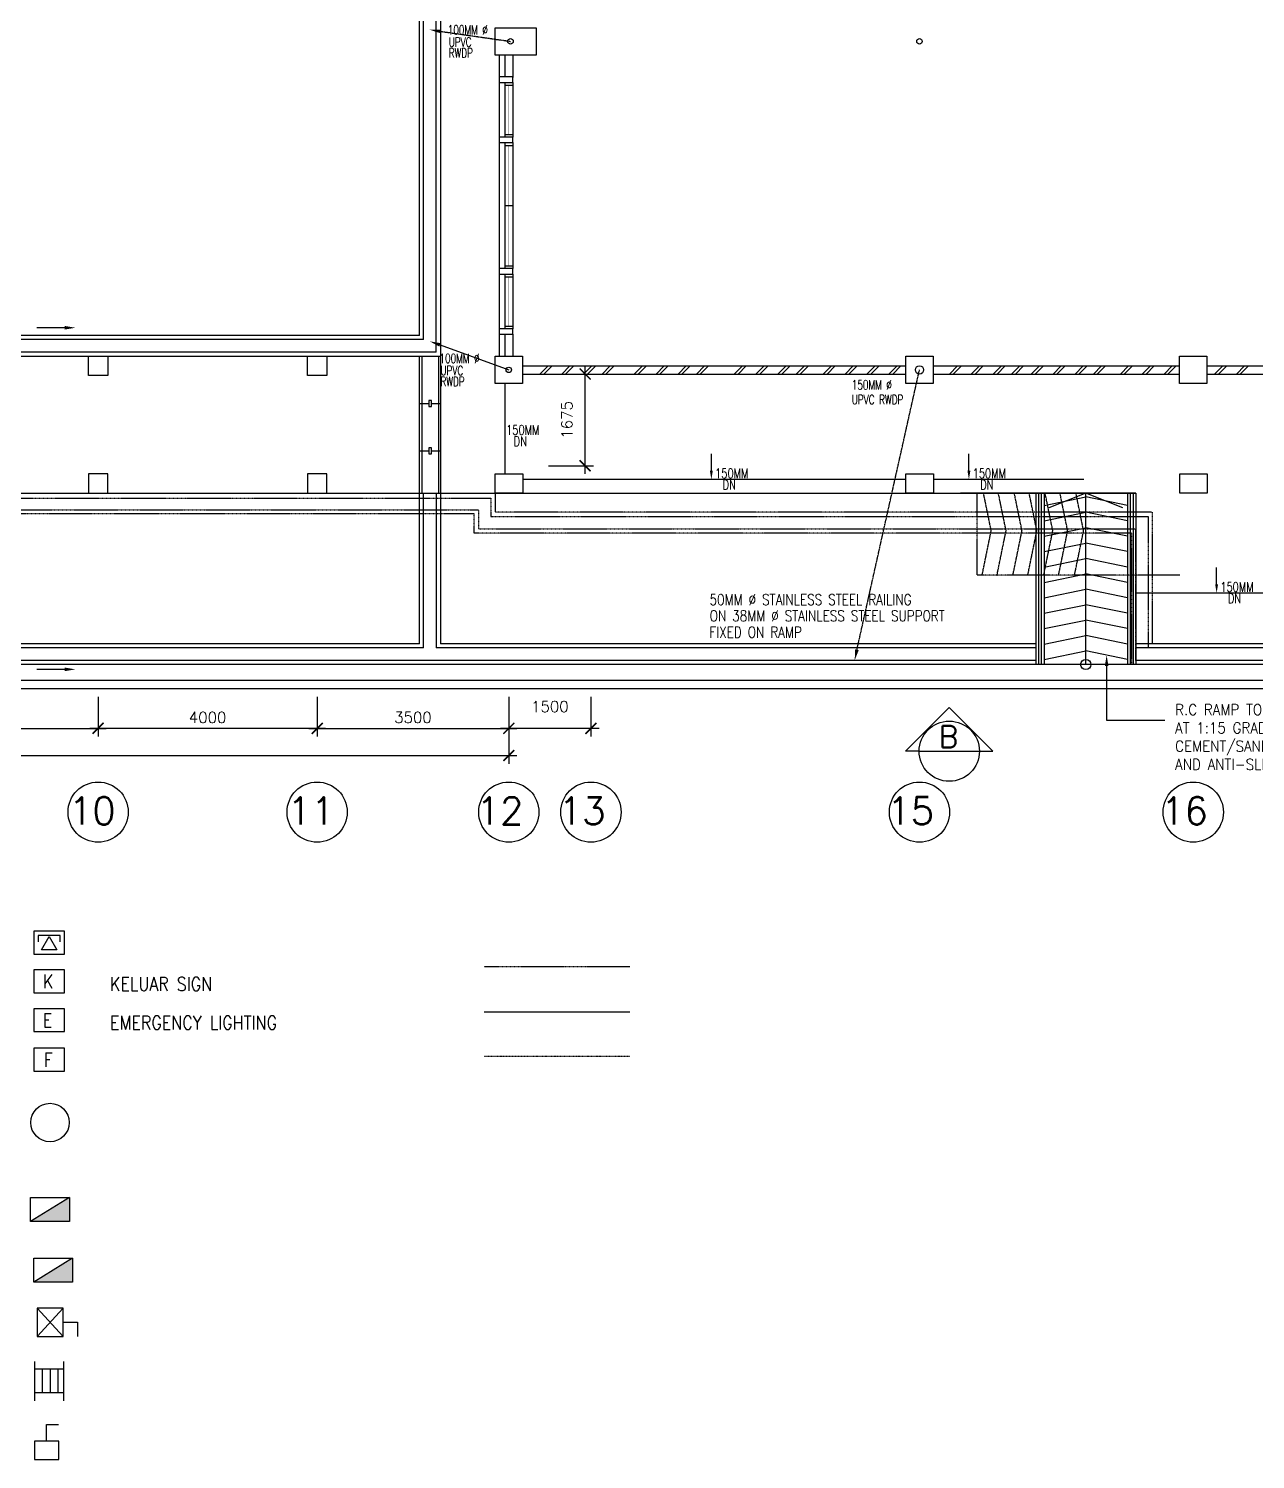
# Model space of a CAD drawing. Header units: feet. Extents: x 1407108 to 2957709, y -1501070 to -681589.
# Drawn here: x 1463948 to 1486352, y -858321 to -832191 of the extents above; entities that cross this region are included whole.
import ezdxf

# ---------------------------------------------------------------- set-up
doc = ezdxf.new("R2010")
doc.units = ezdxf.units.FT
doc.header["$LTSCALE"] = 13
doc.header["$MEASUREMENT"] = 0
doc.linetypes.add('DIVIDE', pattern=[1.25, 0.5, -0.25, 0, -0.25, 0, -0.25])
doc.linetypes.add('HIDDEN', pattern=[0.375, 0.25, -0.125])
doc.layers.get('0').update_dxf_attribs({"linetype": 'CONTINUOUS'})
for name, color, linetype in [('-DRY RISER', 1, 'CONTINUOUS'), ('-EL', 10, 'CONTINUOUS'), ('-FF', 240, 'CONTINUOUS'), ('1-ROAD', 1, 'CONTINUOUS'), ('AR', 7, 'CONTINUOUS'), ('clad', 251, 'CONTINUOUS'), ('COL', 3, 'CONTINUOUS'), ('DIM', 7, 'CONTINUOUS'), ('DRAIN', 1, 'CONTINUOUS'), ('GRATING', 251, 'CONTINUOUS'), ('GRID-T', 7, 'CONTINUOUS'), ('H', 1, 'CONTINUOUS'), ('LINE', 7, 'CONTINUOUS'), ('NEW', 7, 'CONTINUOUS'), ('partition', 7, 'CONTINUOUS'), ('RWDP', 145, 'CONTINUOUS'), ('SANI', 7, 'CONTINUOUS'), ('SP', 220, 'CONTINUOUS'), ('SPEC', 7, 'CONTINUOUS'), ('stair', 7, 'CONTINUOUS'), ('TEX', 2, 'CONTINUOUS'), ('TEXT', 7, 'CONTINUOUS'), ('WALL', 2, 'CONTINUOUS'), ('WIN', 5, 'CONTINUOUS')]:
    doc.layers.add(name, color=color, linetype=linetype)
doc.styles.add('E', font='ROMANS.SHX', dxfattribs={"width": 0.9})
doc.styles.add('ROMANS', font='romans')
doc.styles.get("Standard").update_dxf_attribs({"font": 'ROMANS.SHX'})
doc.dimstyles.new('STANDARD$0', dxfattribs={"dimscale": 0, "dimtxt": 8, "dimasz": 6, "dimexe": 1, "dimexo": 1, "dimgap": 3, "dimtad": 1, "dimdec": 0, "dimlfac": -1, "dimrnd": 1, "dimzin": 0, "dimdsep": 46, "dimtxsty": 'Standard', "dimcen": 0, "dimclrd": 5, "dimclre": 250, "dimadec": 0, "dimazin": 0, "dimtfac": 1, "dimtdec": 4, "dimtofl": 0, "dimtmove": 0, "dimatfit": 3, "dimfxl": 1, "dimtolj": 1, "dimtzin": 0, "dimarcsym": 0})

# ---------------------------------------------------------------- blocks, each defined once
blk = doc.blocks.new('_ARCHTICK')
at = {"color": 0, "linetype": 'ByBlock', "const_width": 0.15}
blk.add_lwpolyline([(-0.5, -0.5), (0.5, 0.5)], dxfattribs=at)
blk = doc.blocks.new('*D108')
at = {"layer": 'DIM', "color": 7, "lineweight": -2, "transparency": 16777216}
for p, q in [((1473939, -838499), (1474262, -838499)), ((1474112, -840324), (1474112, -838349)), ((1473440, -840174), (1474262, -840174))]:
    blk.add_line(p, q, dxfattribs=at)
at = {"layer": 'DIM', "color": 7, "lineweight": -2, "transparency": 16777216, "xscale": 200, "yscale": 200, "zscale": 200}
for p, rotation in [((1474112, -838499), 90), ((1474112, -840174), 270)]:
    blk.add_blockref('_ARCHTICK', p, dxfattribs=dict(at, rotation=rotation))
at = {"layer": 'DIM', "color": 7, "transparency": 16777216, "insert": (1473778, -839337), "char_height": 200, "attachment_point": 5, "rotation": 90, "style": 'ROMANS'}
blk.add_mtext('\\A1;1675', dxfattribs=at)
blk = doc.blocks.new('*D196')
at = {"layer": 'DIM', "color": 7, "lineweight": -2, "transparency": 16777216}
for p, q in [((1444717, -845096), (1444717, -845616)), ((1472717, -845096), (1472717, -845616)), ((1444567, -845466), (1472867, -845466))]:
    blk.add_line(p, q, dxfattribs=at)
at = {"layer": 'DIM', "color": 7, "lineweight": -2, "transparency": 16777216, "xscale": 200, "yscale": 200, "zscale": 200, "rotation": 180}
blk.add_blockref('_ARCHTICK', (1444717, -845466), dxfattribs=at)
at = {"layer": 'DIM', "color": 7, "lineweight": -2, "transparency": 16777216, "xscale": 200, "yscale": 200, "zscale": 200}
blk.add_blockref('_ARCHTICK', (1472717, -845466), dxfattribs=at)
at = {"layer": 'DIM', "color": 7, "transparency": 16777216, "insert": (1458717, -845266), "char_height": 200, "attachment_point": 5, "style": 'ROMANS'}
blk.add_mtext('\\A1;28000', dxfattribs=at)
blk = doc.blocks.new('*D197')
at = {"layer": 'DIM', "color": 7, "lineweight": -2, "transparency": 16777216}
for p, q in [((1460217, -844394), (1460217, -845121)), ((1465217, -844394), (1465217, -845121)), ((1460067, -844971), (1465367, -844971))]:
    blk.add_line(p, q, dxfattribs=at)
at = {"layer": 'DIM', "color": 7, "lineweight": -2, "transparency": 16777216, "xscale": 200, "yscale": 200, "zscale": 200, "rotation": 180}
blk.add_blockref('_ARCHTICK', (1460217, -844971), dxfattribs=at)
at = {"layer": 'DIM', "color": 7, "lineweight": -2, "transparency": 16777216, "xscale": 200, "yscale": 200, "zscale": 200}
blk.add_blockref('_ARCHTICK', (1465217, -844971), dxfattribs=at)
at = {"layer": 'DIM', "color": 7, "transparency": 16777216, "insert": (1462717, -844771), "char_height": 200, "attachment_point": 5, "style": 'ROMANS'}
blk.add_mtext('\\A1;5000', dxfattribs=at)
blk = doc.blocks.new('*D201')
at = {"layer": 'DIM', "color": 7, "lineweight": -2, "transparency": 16777216}
for p, q in [((1465217, -844394), (1465217, -845121)), ((1469217, -844394), (1469217, -845121)), ((1469367, -844971), (1465067, -844971))]:
    blk.add_line(p, q, dxfattribs=at)
at = {"layer": 'DIM', "color": 7, "lineweight": -2, "transparency": 16777216, "xscale": 200, "yscale": 200, "zscale": 200}
for p, rotation in [((1465217, -844971), 179.9999999882506), ((1469217, -844971), 359.9999999882506)]:
    blk.add_blockref('_ARCHTICK', p, dxfattribs=dict(at, rotation=rotation))
at = {"layer": 'DIM', "color": 7, "transparency": 16777216, "insert": (1467217, -844771), "char_height": 200, "attachment_point": 5, "rotation": 360, "style": 'ROMANS'}
blk.add_mtext('\\A1;4000', dxfattribs=at)
blk = doc.blocks.new('*D236')
at = {"layer": 'DIM', "color": 7, "lineweight": -2, "transparency": 16777216}
for p, q in [((1469217, -844394), (1469217, -845121)), ((1472717, -844394), (1472717, -845121)), ((1469067, -844971), (1472867, -844971))]:
    blk.add_line(p, q, dxfattribs=at)
at = {"layer": 'DIM', "color": 7, "lineweight": -2, "transparency": 16777216, "xscale": 200, "yscale": 200, "zscale": 200, "rotation": 180}
blk.add_blockref('_ARCHTICK', (1469217, -844971), dxfattribs=at)
at = {"layer": 'DIM', "color": 7, "lineweight": -2, "transparency": 16777216, "xscale": 200, "yscale": 200, "zscale": 200}
blk.add_blockref('_ARCHTICK', (1472717, -844971), dxfattribs=at)
at = {"layer": 'DIM', "color": 7, "transparency": 16777216, "insert": (1470967, -844771), "char_height": 200, "attachment_point": 5, "style": 'ROMANS'}
blk.add_mtext('\\A1;3500', dxfattribs=at)
blk = doc.blocks.new('*D238')
at = {"layer": 'DIM', "color": 7, "lineweight": -2, "transparency": 16777216}
for p, q in [((1472717, -844394), (1472717, -845121)), ((1474217, -844394), (1474217, -845121)), ((1474367, -844971), (1472567, -844971))]:
    blk.add_line(p, q, dxfattribs=at)
at = {"layer": 'DIM', "color": 7, "lineweight": -2, "transparency": 16777216, "xscale": 200, "yscale": 200, "zscale": 200}
for p, rotation in [((1472717, -844971), 179.9999999882517), ((1474217, -844971), 359.9999999882517)]:
    blk.add_blockref('_ARCHTICK', p, dxfattribs=dict(at, rotation=rotation))
at = {"layer": 'DIM', "color": 7, "transparency": 16777216, "insert": (1473467, -844573), "char_height": 200, "attachment_point": 5, "rotation": 360, "style": 'ROMANS'}
blk.add_mtext('\\A1;1500', dxfattribs=at)
blk = doc.blocks.new('DRY RISER')
at = {"layer": '-DRY RISER'}
for p, q in [((-150, 0), (150, 0)), ((-90, 0), (-90, -222)), ((90, 0), (90, -222)), ((-90, -42), (90, -42)), ((-90, -102), (90, -102)), ((-90, -162), (90, -162)), ((-150, -222), (150, -222))]:
    blk.add_line(p, q, dxfattribs=at)

msp = doc.modelspace()

# ---------------------------------------------------------------- hatches: boundary and pattern name
at = {"layer": 'TEXT'}
for points in [[(1463983.5, -853979.4), (1464694.8, -853979.4), (1464694.8, -853540.5)], [(1464040.7, -855085), (1464752, -855085), (1464752, -854646.1)]]:
    msp.add_hatch(color=0, dxfattribs=at).paths.add_polyline_path(points)

# ---------------------------------------------------------------- linework, layer by layer
at = {"layer": '-EL', "color": 0, "linetype": 'Continuous'}
for p, q in [((1483635.9, -843833.6), (1483635.9, -844822.1)), ((1483635.9, -844822.1), (1484699.4, -844822.1))]:
    msp.add_line(p, q, dxfattribs=at)
msp.add_solid([(1483602.6, -843833.6), (1483669.3, -843833.6), (1483635.9, -843633.6)], dxfattribs=at)
at = {"layer": '-FF', "color": 0, "ltscale": 10}
for p, q in [((1464523.5, -848754.3), (1464119.8, -848754.3)), ((1464119.8, -848754.3), (1464119.8, -848867.2)), ((1464182, -849012.3), (1464321.6, -848770.5)), ((1464321.6, -848770.5), (1464461.3, -849012.3)), ((1464523.5, -848867.2), (1464523.5, -848754.3)), ((1464461.3, -849012.3), (1464182, -849012.3))]:
    msp.add_line(p, q, dxfattribs=at)
at = {"layer": '-FF', "color": 0, "linetype": 'Continuous'}
for p, q in [((1464102.2, -856075.3), (1464576.1, -855557.6)), ((1464102.2, -855557.6), (1464576.1, -856075.3)), ((1464576.1, -855816.5), (1464841.1, -855816.5)), ((1464841.1, -855816.5), (1464841.1, -856075.3))]:
    msp.add_line(p, q, dxfattribs=at)
at = {"layer": '-FF', "color": 0, "ltscale": 1.3}
msp.add_lwpolyline([(1464576.1, -855557.6), (1464102.2, -855557.6), (1464102.2, -856075.3), (1464576.1, -856075.3)], close=True, dxfattribs=at)
msp.add_lwpolyline([(1464576.1, -855557.6), (1464102.2, -855557.6), (1464102.2, -856075.3), (1464576.1, -856075.3)], close=True, dxfattribs=at)
at = {"color": 0}
for p, q in [((1472542.2, -832674.1), (1472542.2, -838174.1)), ((1472542.2, -832674.1), (1472542.2, -833086.6)), ((1476416.7, -840264.1), (1476416.7, -839959.3)), ((1481120.2, -840264.1), (1481120.2, -839959.3)), ((1444967.2, -840674.1), (1465217.2, -840674.1)), ((1465217.2, -840674.1), (1484167.2, -840674.1)), ((1485643.6, -842339.1), (1485643.6, -842034.3))]:
    msp.add_line(p, q, dxfattribs=at)
at = {"color": 0, "linetype": 'Continuous'}
for p, q in [((1490142.2, -842499.1), (1484167.2, -842499.1)), ((1484167.2, -843804.1), (1482342.2, -843804.1))]:
    msp.add_line(p, q, dxfattribs=at)
at = {"color": 0}
for points in [[(1476390, -840264.1), (1476443.4, -840264.1), (1476416.7, -840424.1)], [(1481093.5, -840264.1), (1481146.8, -840264.1), (1481120.2, -840424.1)], [(1485616.9, -842339.1), (1485670.3, -842339.1), (1485643.6, -842499.1)]]:
    msp.add_solid(points, dxfattribs=at)
at = {"layer": '1-ROAD', "color": 0}
msp.add_line((1545547.6, -844249.1), (1414667.2, -844249.1), dxfattribs=at)
at = {"layer": '1-ROAD', "color": 0, "flags": 128}
msp.add_lwpolyline([(1487642.2, -844099.1), (1414667.2, -844099.1)], dxfattribs=at)
at = {"layer": 'AR', "color": 0}
for p, q in [((1479964.4, -845387.6), (1480761.4, -844590.6)), ((1481558.3, -845387.6), (1480761.4, -844590.6)), ((1480211.4, -845387.6), (1481311.4, -845387.6))]:
    msp.add_line(p, q, dxfattribs=at)
at = {"layer": 'AR', "color": 0, "linetype": 'Continuous'}
for p, q in [((1480211.4, -845387.6), (1479964.4, -845387.6)), ((1481311.4, -845387.6), (1481558.3, -845387.6))]:
    msp.add_line(p, q, dxfattribs=at)
msp.add_circle((1480761.4, -845387.6), 550, dxfattribs=at)
at = {"layer": 'clad', "color": 0}
for p, q in [((1482492.2, -840899.1), (1483254.7, -840743.1)), ((1484017.2, -840899.1), (1483254.7, -840743.1)), ((1482492.2, -841180.4), (1483254.7, -841024.4)), ((1484017.2, -841180.4), (1483254.7, -841024.4)), ((1482492.2, -841461.6), (1483254.7, -841305.6)), ((1484017.2, -841461.6), (1483254.7, -841305.6)), ((1482492.2, -841742.9), (1483254.7, -841586.9)), ((1484017.2, -841742.9), (1483254.7, -841586.9)), ((1482492.2, -842024.1), (1483254.7, -841868.1)), ((1484017.2, -842024.1), (1483254.7, -841868.1)), ((1482492.2, -842305.4), (1483254.7, -842149.4)), ((1484017.2, -842305.4), (1483254.7, -842149.4)), ((1482492.2, -842586.6), (1483254.7, -842430.6)), ((1484017.2, -842586.6), (1483254.7, -842430.6)), ((1482492.2, -842867.9), (1483254.7, -842711.9)), ((1484017.2, -842867.9), (1483254.7, -842711.9)), ((1482492.2, -843149.1), (1483254.7, -842993.1)), ((1484017.2, -843149.1), (1483254.7, -842993.1)), ((1482492.2, -843430.4), (1483254.7, -843274.4)), ((1484017.2, -843430.4), (1483254.7, -843274.4)), ((1482492.2, -843711.6), (1483254.7, -843555.6)), ((1484017.2, -843711.6), (1483254.7, -843555.6))]:
    msp.add_line(p, q, dxfattribs=at)
at = {"layer": 'COL', "color": 0}
for points in [[(1472467.2, -832174.1), (1473217.2, -832174.1), (1473217.2, -832674.1), (1472467.2, -832674.1)], [(1465392.2, -838524.1), (1465042.2, -838524.1), (1465042.2, -838174.1), (1465392.2, -838174.1)], [(1469392.2, -838524.1), (1469042.2, -838524.1), (1469042.2, -838174.1), (1469392.2, -838174.1)], [(1472467.2, -838174.1), (1472967.2, -838174.1), (1472967.2, -838674.1), (1472467.2, -838674.1)], [(1472467.2, -838174.1), (1472967.2, -838174.1), (1472967.2, -838674.1), (1472467.2, -838674.1)], [(1479967.2, -838174.1), (1480467.2, -838174.1), (1480467.2, -838674.1), (1479967.2, -838674.1)], [(1484967.2, -838174.1), (1485467.2, -838174.1), (1485467.2, -838674.1), (1484967.2, -838674.1)], [(1465392.2, -840324.1), (1465042.2, -840324.1), (1465042.2, -840674.1), (1465392.2, -840674.1)], [(1469392.2, -840324.1), (1469042.2, -840324.1), (1469042.2, -840674.1), (1469392.2, -840674.1)], [(1472471.2, -840324.1), (1472971.2, -840324.1), (1472971.2, -840674.1), (1472471.2, -840674.1)], [(1479971.2, -840324.1), (1480471.2, -840324.1), (1480471.2, -840674.1), (1479971.2, -840674.1)], [(1484971.2, -840324.1), (1485471.2, -840324.1), (1485471.2, -840674.1), (1484971.2, -840674.1)]]:
    msp.add_lwpolyline(points, close=True, dxfattribs=at)
at = {"layer": 'DRAIN', "color": 0}
for p, q in [((1471467.2, -785934.1), (1471467.2, -838174.1)), ((1471087.2, -837794.1), (1471087.2, -786314.1)), ((1471162.2, -837869.1), (1471162.2, -815462.1)), ((1471392.2, -838099.1), (1471392.2, -815462.1)), ((1465217.2, -837794.1), (1446347.2, -837794.1)), ((1465217.2, -837869.1), (1447309.7, -837869.1)), ((1471087.2, -837794.1), (1465217.2, -837794.1)), ((1471162.2, -837869.1), (1465217.2, -837869.1)), ((1445967.2, -838174.1), (1465217.2, -838174.1)), ((1465217.2, -838099.1), (1447309.7, -838099.1)), ((1471392.2, -838099.1), (1465217.2, -838099.1)), ((1465217.2, -838174.1), (1471467.2, -838174.1)), ((1471087.2, -843424.1), (1471087.2, -838174.1)), ((1471467.2, -838174.1), (1471467.2, -843424.1)), ((1471087.2, -839037.3), (1471257, -839037.3)), ((1471308, -839037.3), (1471467.2, -839037.3)), ((1471087.2, -839900.5), (1471257, -839900.5)), ((1471308, -839900.5), (1471467.2, -839900.5)), ((1471162.2, -843499.1), (1471162.2, -840674.1)), ((1471392.2, -840674.1), (1471392.2, -843499.1)), ((1471087.2, -843424.1), (1442592.2, -843424.1)), ((1482342.2, -843424.1), (1471467.2, -843424.1)), ((1490142.2, -843424.1), (1484167.2, -843424.1)), ((1471162.2, -843499.1), (1442592.2, -843499.1)), ((1482342.2, -843729.1), (1442592.2, -843729.1)), ((1482342.2, -843499.1), (1471392.2, -843499.1)), ((1490142.2, -843499.1), (1484167.2, -843499.1)), ((1490142.2, -843729.1), (1484167.2, -843729.1)), ((1490142.2, -843804.1), (1442592.2, -843804.1))]:
    msp.add_line(p, q, dxfattribs=at)
at = {"layer": 'DRAIN', "color": 0, "linetype": 'HIDDEN'}
for p, q in [((1472467.2, -840674.1), (1472467.2, -841024.1)), ((1472087.2, -841054.1), (1445347.2, -841054.1)), ((1472087.2, -841404.1), (1472087.2, -841054.1)), ((1484467.2, -841024.1), (1472467.2, -841024.1)), ((1484392.2, -841099.1), (1484392.2, -843499.1)), ((1484467.2, -841024.1), (1484467.2, -843424.1)), ((1484162.2, -841329.1), (1484162.2, -843729.1)), ((1484087.2, -841404.1), (1472087.2, -841404.1)), ((1484087.2, -841404.1), (1484087.2, -843804.1)), ((1484167.2, -841674.1), (1484167.2, -841674.1))]:
    msp.add_line(p, q, dxfattribs=at)
at = {"layer": 'DRAIN', "color": 0}
for points in [[(1464603.5, -837654.5), (1464099.9, -837654.5)], [(1464603.5, -843893.4), (1464099.9, -843893.4)]]:
    msp.add_lwpolyline(points, dxfattribs=at)
for points in [[(1471257, -839093), (1471308, -839093), (1471308, -838984), (1471257, -838984)], [(1471257, -839956.2), (1471308, -839956.2), (1471308, -839847.2), (1471257, -839847.2)]]:
    msp.add_lwpolyline(points, close=True, dxfattribs=at)
at = {"layer": 'DRAIN', "color": 0, "linetype": 'HIDDEN'}
for points in [[(1441792.2, -841099.1), (1445042.2, -841099.1), (1445042.2, -840763.7), (1472392.2, -840763.7), (1472392.2, -841099.1), (1484392.2, -841099.1)], [(1484971.2, -842174.1), (1481271.2, -842174.1), (1481271.2, -840674.1)], [(1481361.4, -842174.1), (1481527.6, -841361.6), (1481387, -840674.1)], [(1481633, -842174.1), (1481799.2, -841361.6), (1481658.5, -840674.1)], [(1481923.9, -842174.1), (1482090.1, -841361.6), (1481949.5, -840674.1)], [(1482195.4, -842174.1), (1482361.6, -841361.6), (1482221, -840674.1)], [(1482486.3, -842174.1), (1482652.5, -841361.6), (1482511.9, -840674.1)], [(1482757.9, -842174.1), (1482924.1, -841361.6), (1482783.4, -840674.1)], [(1483048.8, -842174.1), (1483215, -841361.6), (1483074.4, -840674.1)], [(1441792.2, -841329.1), (1445272.2, -841329.1), (1445272.2, -840979.1), (1472162.2, -840979.1), (1472162.2, -841329.1), (1484162.2, -841329.1)]]:
    msp.add_lwpolyline(points, dxfattribs=at)
at = {"layer": 'DRAIN', "color": 0}
for points in [[(1464603.5, -837621.2), (1464803.5, -837654.5), (1464603.5, -837687.9)], [(1464603.5, -843860), (1464803.5, -843893.4), (1464603.5, -843926.7)]]:
    msp.add_solid(points, dxfattribs=at)
at = {"layer": 'GRATING', "color": 0}
for p, q in [((1471126.2, -838174.1), (1471126.2, -840674.1)), ((1471431.2, -838174.1), (1471431.2, -840674.1))]:
    msp.add_line(p, q, dxfattribs=at)
at = {"layer": 'GRID-T', "color": 0}
for centre in [(1465217.2, -846500.7), (1469217.2, -846500.7), (1472717.2, -846500.7), (1474217.2, -846500.7), (1480217.2, -846500.7), (1485217.2, -846500.7)]:
    msp.add_circle(centre, 550, dxfattribs=at)
at = {"layer": 'H', "color": 0}
for p, q in [((1473435.6, -838349.1), (1473285.6, -838499.1)), ((1473506.3, -838349.1), (1473356.3, -838499.1)), ((1473833.6, -838349.1), (1473683.6, -838499.1)), ((1473904.3, -838349.1), (1473754.3, -838499.1)), ((1474234.4, -838349.1), (1474084.4, -838499.1)), ((1474305.1, -838349.1), (1474155.1, -838499.1)), ((1474569.6, -838349.1), (1474419.6, -838499.1)), ((1474640.3, -838349.1), (1474490.3, -838499.1)), ((1475158.6, -838349.1), (1475008.6, -838499.1)), ((1475229.3, -838349.1), (1475079.3, -838499.1)), ((1475556.6, -838349.1), (1475406.6, -838499.1)), ((1475627.3, -838349.1), (1475477.3, -838499.1)), ((1475957.5, -838349.1), (1475807.5, -838499.1)), ((1476028.2, -838349.1), (1475878.2, -838499.1)), ((1476292.6, -838349.1), (1476142.6, -838499.1)), ((1476363.3, -838349.1), (1476213.3, -838499.1)), ((1476983.5, -838349.1), (1476833.5, -838499.1)), ((1477054.2, -838349.1), (1476904.2, -838499.1)), ((1477381.5, -838349.1), (1477231.5, -838499.1)), ((1477452.2, -838349.1), (1477302.2, -838499.1)), ((1477782.3, -838349.1), (1477632.3, -838499.1)), ((1477853.1, -838349.1), (1477703.1, -838499.1)), ((1478117.5, -838349.1), (1477967.5, -838499.1)), ((1478188.2, -838349.1), (1478038.2, -838499.1)), ((1478609.4, -838349.1), (1478459.4, -838499.1)), ((1478680.2, -838349.1), (1478530.2, -838499.1)), ((1479007.4, -838349.1), (1478857.4, -838499.1)), ((1479078.2, -838349.1), (1478928.2, -838499.1)), ((1479408.3, -838349.1), (1479258.3, -838499.1)), ((1479479, -838349.1), (1479329, -838499.1)), ((1479809.1, -838349.1), (1479659.1, -838499.1)), ((1479879.8, -838349.1), (1479729.8, -838499.1)), ((1480914.4, -838349.1), (1480764.4, -838499.1)), ((1480985.1, -838349.1), (1480835.1, -838499.1)), ((1481312.4, -838349.1), (1481162.4, -838499.1)), ((1481383.1, -838349.1), (1481233.1, -838499.1)), ((1481713.2, -838349.1), (1481563.2, -838499.1)), ((1481783.9, -838349.1), (1481633.9, -838499.1)), ((1482048.4, -838349.1), (1481898.4, -838499.1)), ((1482119.1, -838349.1), (1481969.1, -838499.1)), ((1482409.8, -838349.1), (1482259.8, -838499.1)), ((1482480.5, -838349.1), (1482330.5, -838499.1)), ((1482807.8, -838349.1), (1482657.8, -838499.1)), ((1482878.5, -838349.1), (1482728.5, -838499.1)), ((1483208.7, -838349.1), (1483058.7, -838499.1)), ((1483279.4, -838349.1), (1483129.4, -838499.1)), ((1483543.8, -838349.1), (1483393.8, -838499.1)), ((1483614.5, -838349.1), (1483464.5, -838499.1)), ((1484035.8, -838349.1), (1483885.8, -838499.1)), ((1484106.5, -838349.1), (1483956.5, -838499.1)), ((1484433.8, -838349.1), (1484283.8, -838499.1)), ((1484504.5, -838349.1), (1484354.5, -838499.1)), ((1484834.6, -838349.1), (1484684.6, -838499.1)), ((1484905.3, -838349.1), (1484755.3, -838499.1)), ((1485757.9, -838349.1), (1485607.9, -838499.1)), ((1485828.6, -838349.1), (1485678.6, -838499.1)), ((1486155.9, -838349.1), (1486005.9, -838499.1)), ((1486226.6, -838349.1), (1486076.6, -838499.1))]:
    msp.add_line(p, q, dxfattribs=at)
at = {"layer": 'LINE', "color": 0}
for p, q in [((1479967.2, -840424.1), (1472967.2, -840424.1)), ((1483217.2, -840424.1), (1480467.2, -840424.1))]:
    msp.add_line(p, q, dxfattribs=at)
msp.add_lwpolyline([(1472642.2, -838674.1), (1472642.2, -840324.1)], dxfattribs=at)
at = {"layer": 'NEW', "color": 0}
for p, q in [((1464600.7, -849382.4), (1464040.7, -849382.4)), ((1464040.7, -849382.4), (1464040.7, -849800)), ((1464600.7, -849800), (1464600.7, -849382.4)), ((1464040.7, -849800), (1464600.7, -849800)), ((1464600.7, -850090.3), (1464040.7, -850090.3)), ((1464040.7, -850090.3), (1464040.7, -850507.8)), ((1464600.7, -850507.8), (1464600.7, -850090.3)), ((1464040.7, -850507.8), (1464600.7, -850507.8)), ((1464600.7, -850813.7), (1464040.7, -850813.7)), ((1464040.7, -850813.7), (1464040.7, -851231.3)), ((1464600.7, -851231.3), (1464600.7, -850813.7)), ((1464040.7, -851231.3), (1464600.7, -851231.3)), ((1464277, -857987.2), (1464277, -857685.9)), ((1464277, -857685.9), (1464492.2, -857685.9)), ((1464501, -857987.2), (1464053, -857987.2)), ((1464053, -857987.2), (1464053, -858321.2)), ((1464501, -858321.2), (1464501, -857987.2)), ((1464053, -858321.2), (1464501, -858321.2))]:
    msp.add_line(p, q, dxfattribs=at)
at = {"layer": 'partition', "color": 0, "linetype": 'Continuous'}
msp.add_line((1482342.2, -840674.1), (1484167.2, -840674.1), dxfattribs=at)
at = {"layer": 'RWDP', "color": 0, "linetype": 'HIDDEN'}
for p, q in [((1471471.3, -832241.3), (1472748.5, -832424.1)), ((1479075.8, -843533.5), (1480217.2, -838424.1))]:
    msp.add_line(p, q, dxfattribs=at)
at = {"layer": 'RWDP', "color": 0}
msp.add_line((1471461.2, -837966.7), (1472717.2, -838424.1), dxfattribs=at)
for centre, radius in [((1472748.5, -832424.1), 50), ((1472717.2, -838424.1), 50), ((1480217.2, -838424.1), 75)]:
    msp.add_circle(centre, radius, dxfattribs=at)
at = {"layer": 'RWDP', "color": 0, "linetype": 'Continuous'}
msp.add_circle((1480217.2, -832424.1), 50, dxfattribs=at)
at = {"layer": 'RWDP', "color": 0, "linetype": 'HIDDEN'}
msp.add_solid([(1471466.5, -832274.3), (1471476, -832208.3), (1471273.3, -832213)], dxfattribs=at)
at = {"layer": 'RWDP', "color": 0}
for points in [[(1471450.4, -837998.3), (1471472, -837935.2), (1471272, -837902)], [(1479108.4, -843540.5), (1479043.2, -843526.6), (1479034, -843729.1)]]:
    msp.add_solid(points, dxfattribs=at)
at = {"layer": 'SANI', "color": 0, "linetype": 'Continuous'}
for p, q in [((1484167.2, -840674.1), (1480967.2, -840674.1)), ((1482342.2, -840674.1), (1482342.2, -843804.1)), ((1482492.2, -840674.1), (1482492.2, -843804.1)), ((1483254.7, -843804.1), (1483254.7, -840674.1)), ((1484017.2, -840674.1), (1484017.2, -843804.1)), ((1484167.2, -840674.1), (1484167.2, -843804.1))]:
    msp.add_line(p, q, dxfattribs=at)
at = {"layer": 'SP', "color": 0, "linetype": 'HIDDEN'}
msp.add_line((1474926.7, -849326.2), (1472267.1, -849326.2), dxfattribs=at)
at = {"layer": 'SP', "color": 0}
msp.add_line((1474926.7, -850150.7), (1472267.1, -850150.7), dxfattribs=at)
at = {"layer": 'SP', "color": 0, "linetype": 'DIVIDE'}
msp.add_line((1474926.7, -850961.9), (1472267.1, -850961.9), dxfattribs=at)
at = {"layer": 'stair', "color": 0}
for p, q in [((1482392.2, -840674.1), (1482392.2, -843804.1)), ((1482442.2, -840674.1), (1482442.2, -843804.1)), ((1484067.2, -840674.1), (1484067.2, -843804.1)), ((1484117.2, -840674.1), (1484117.2, -843804.1))]:
    msp.add_line(p, q, dxfattribs=at)
at = {"layer": 'stair', "color": 0, "linetype": 'Continuous'}
msp.add_lwpolyline([(1483928.8, -840943.6), (1483254.7, -840674.1), (1482580.5, -840943.6)], dxfattribs=at)
msp.add_circle((1483254.7, -843804.1), 93.8, dxfattribs=at)
at = {"layer": 'TEXT', "color": 0}
for p, q in [((1464600.7, -848674.6), (1464040.7, -848674.6)), ((1464040.7, -848674.6), (1464040.7, -849092.1)), ((1464600.7, -849092.1), (1464600.7, -848674.6)), ((1464040.7, -849092.1), (1464600.7, -849092.1)), ((1464694.8, -853540.5), (1463983.5, -853979.4)), ((1464752, -854646.1), (1464040.7, -855085))]:
    msp.add_line(p, q, dxfattribs=at)
for points in [[(1463983.5, -853979.4), (1463983.5, -853540.5), (1464694.8, -853540.5), (1464694.8, -853979.4)], [(1464040.7, -855085), (1464040.7, -854646.1), (1464752, -854646.1), (1464752, -855085)]]:
    msp.add_lwpolyline(points, close=True, dxfattribs=at)
msp.add_circle((1464339.1, -852169.4), 351, dxfattribs=at)
at = {"layer": 'WALL', "color": 0}
for p, q in [((1472642.2, -832674.1), (1472642.2, -833074.1)), ((1472642.2, -832686.6), (1472642.2, -833074.1)), ((1472792.2, -832674.1), (1472792.2, -833074.1)), ((1472792.2, -832686.6), (1472792.2, -833086.6)), ((1472642.2, -837774.1), (1472642.2, -838174.1)), ((1472792.2, -837774.1), (1472792.2, -838174.1)), ((1472967.2, -838349.1), (1479967.2, -838349.1)), ((1472967.2, -838499.1), (1479967.2, -838499.1)), ((1480467.2, -838349.1), (1484967.2, -838349.1)), ((1480467.2, -838499.1), (1484967.2, -838499.1)), ((1485467.2, -838349.1), (1489967.2, -838349.1)), ((1485467.2, -838499.1), (1489967.2, -838499.1))]:
    msp.add_line(p, q, dxfattribs=at)
for points in [[(1472542.2, -833174.1), (1472792.2, -833174.1), (1472792.2, -833074.1), (1472542.2, -833074.1)], [(1472542.2, -834274.1), (1472792.2, -834274.1), (1472792.2, -834174.1), (1472542.2, -834174.1)], [(1472542.2, -836674.1), (1472792.2, -836674.1), (1472792.2, -836574.1), (1472542.2, -836574.1)], [(1472542.2, -837774.1), (1472792.2, -837774.1), (1472792.2, -837674.1), (1472542.2, -837674.1)]]:
    msp.add_lwpolyline(points, close=True, dxfattribs=at)
at = {"layer": 'WIN', "color": 0}
for p, q in [((1472642.2, -833174.1), (1472642.2, -834174.1)), ((1472642.2, -833224.1), (1472792.2, -833224.1)), ((1472792.2, -833174.1), (1472792.2, -834174.1)), ((1472642.2, -834124.1), (1472792.2, -834124.1)), ((1472642.2, -834274.1), (1472642.2, -836574.1)), ((1472642.2, -834324.1), (1472792.2, -834324.1)), ((1472792.2, -834274.1), (1472792.2, -836574.1)), ((1472642.2, -835424.1), (1472792.2, -835424.1)), ((1472642.2, -836524.1), (1472792.2, -836524.1)), ((1472642.2, -836674.1), (1472642.2, -837674.1)), ((1472792.2, -836674.1), (1472792.2, -837674.1)), ((1472642.2, -836724.1), (1472792.2, -836724.1)), ((1472642.2, -837624.1), (1472792.2, -837624.1))]:
    msp.add_line(p, q, dxfattribs=at)
at = {"layer": 'WIN', "color": 0, "const_width": 10, "flags": 128}
for points in [[(1472717.2, -834124.1), (1472717.2, -833224.1)], [(1472717.2, -834324.1), (1472717.2, -836524.1)], [(1472717.2, -836724.1), (1472717.2, -837624.1)]]:
    msp.add_lwpolyline(points, dxfattribs=at)

# ---------------------------------------------------------------- block references
at = {"layer": '-DRY RISER', "color": 0, "linetype": 'Continuous', "xscale": 2.400000000023283, "yscale": 2.400000000023283, "zscale": 2.400000000023283, "rotation": 270}
msp.add_blockref('DRY RISER', (1464585.1, -856892), dxfattribs=at)

# ---------------------------------------------------------------- texts
at = {"layer": 'AR', "color": 0, "style": 'ROMANS'}
msp.add_text('B', height=400, dxfattribs=at).set_placement((1480567.2, -845322.4))
at = {"layer": 'GRID-T', "color": 0, "style": 'ROMANS'}
for s, p in [('10', (1464681.1, -846726.5)), ('11', (1468677, -846726.5)), ('12', (1472127.7, -846726.5)), ('13', (1473627.7, -846726.5)), ('15', (1479627.7, -846726.5)), ('16', (1484627.7, -846726.5))]:
    msp.add_text(s, height=500, dxfattribs=at).set_placement(p)
at = {"layer": 'NEW', "color": 0, "style": 'ROMANS', "width": 0.85}
for s, p in [('K', (1464207.7, -849717.9)), ('KELUAR SIGN', (1465433.8, -849763.2)), ('E', (1464207.7, -850425.7)), ('EMERGENCY LIGHTING', (1465433.8, -850471.1)), ('F', (1464224.9, -851149.2))]:
    msp.add_text(s, height=250, dxfattribs=at).set_placement(p)
at = {"layer": 'RWDP', "color": 0, "style": 'ROMANS', "width": 0.7}
for s, p in [('100MM %%c', (1471601.1, -832299.6)), ('UPVC ', (1471619.1, -832521.6)), ('RWDP', (1471619.1, -832720.6)), ('100MM %%c', (1471450.1, -838299.6)), ('UPVC ', (1471468.1, -838521.6)), ('RWDP', (1471468.1, -838720.6)), ('150MM %%c', (1478979.8, -838782.6)), ('UPVC RWDP', (1478979.8, -839051.6))]:
    msp.add_text(s, height=170, dxfattribs=at).set_placement(p)
at = {"layer": 'SPEC', "color": 0, "style": 'E', "width": 0.8}
for s, p in [('50MM %%C STAINLESS STEEL RAILING', (1476383.5, -842719.9)), ('ON 38MM %%C STAINLESS STEEL SUPPORT', (1476385.5, -843015.5)), ('FIXED ON RAMP', (1476382.2, -843315.2))]:
    msp.add_text(s, height=200, dxfattribs=at).set_placement(p)
at = {"layer": 'SPEC', "color": 0, "insert": (1484886.6, -845729.3), "char_height": 200, "width": 4100, "attachment_point": 7, "style": 'E'}
msp.add_mtext("\\A1;R.C RAMP TO ENGR'S DETAIL AT 1:15 GRADIENT W/ CEMENT/SAND SCREED FINISH AND ANTI-SLIP GROOVES", dxfattribs=at)
at = {"layer": 'TEX', "color": 0, "ltscale": 0.5, "style": 'ROMANS', "width": 0.75}
for s, p in [('150MM ', (1472669.2, -839608.1)), ('DN', (1472806.7, -839816)), ('150MM ', (1476485.4, -840400.9)), ('150MM ', (1481188.9, -840400.9)), ('DN', (1476622.9, -840608.8)), ('DN', (1481326.4, -840608.8)), ('150MM ', (1485712.3, -842475.9)), ('DN', (1485849.8, -842683.8))]:
    msp.add_text(s, height=175, dxfattribs=at).set_placement(p)

# ---------------------------------------------------------------- dimensions: what is measured, and where the dimension line sits
at = {"layer": 'DIM', "color": 0}
for base, p1, p2, angle, picture, middle, dimtype in [((1474111.5, -838499.1), (1473289.8, -840174.1), (1473788.5, -838499.1), 90, '*D108', (1473777.9, -839336.6), 160), ((1472717.2, -844970.5), (1474217.2, -844244.2), (1472717.2, -844244.2), 180, '*D238', (1473467.2, -844572.6), 161)]:
    dim = msp.add_linear_dim(base=base, p1=p1, p2=p2, angle=angle, dimstyle='STANDARD$0', override={"dimscale": 100, "dimtxt": 2, "dimasz": 2, "dimexe": 1.5, "dimexo": 1.5, "dimgap": 1, "dimtxsty": 'ROMANS', "dimblk": 'ARCHTICK', "dimdle": 1.5, "dimclrd": 7, "dimclre": 7, "dimclrt": 7, "dimtdec": 0, "dimtmove": 2}, dxfattribs=at)
    dim.commit()
    dim.dimension.update_dxf_attribs({"geometry": picture, "text_midpoint": middle, "dimtype": dimtype})
for p1, p2, distance, picture, middle in [((1460217.2, -844244.2), (1465217.2, -844244.2), -726.3, '*D197', (1462717.2, -844770.5)), ((1469217.2, -844244.2), (1465217.2, -844244.2), 726.3, '*D201', (1467217.2, -844770.5)), ((1469217.2, -844244.2), (1472717.2, -844244.2), -726.3, '*D236', (1470967.2, -844770.5))]:
    dim = msp.add_aligned_dim(p1=p1, p2=p2, distance=distance, dimstyle='STANDARD$0', override={"dimscale": 100, "dimtxt": 2, "dimasz": 2, "dimexe": 1.5, "dimexo": 1.5, "dimgap": 1, "dimtxsty": 'ROMANS', "dimblk": 'ARCHTICK', "dimdle": 1.5, "dimclrd": 7, "dimclre": 7, "dimclrt": 7, "dimtdec": 0, "dimtmove": 2}, dxfattribs=at)
    dim.commit()
    dim.dimension.update_dxf_attribs({"geometry": picture, "text_midpoint": middle})
dim = msp.add_linear_dim(base=(1472717.2, -845466.3), p1=(1444717.2, -844946.2), p2=(1472717.2, -844946.2), dimstyle='STANDARD$0', override={"dimscale": 100, "dimtxt": 2, "dimasz": 2, "dimexe": 1.5, "dimexo": 1.5, "dimgap": 1, "dimtxsty": 'ROMANS', "dimblk": 'ARCHTICK', "dimdle": 1.5, "dimclrd": 7, "dimclre": 7, "dimclrt": 7, "dimtdec": 0, "dimtmove": 2}, dxfattribs=at)
dim.commit()
dim.dimension.update_dxf_attribs({"geometry": '*D196', "text_midpoint": (1458717.2, -845266.3)})

doc.saveas('drawing.dxf')
